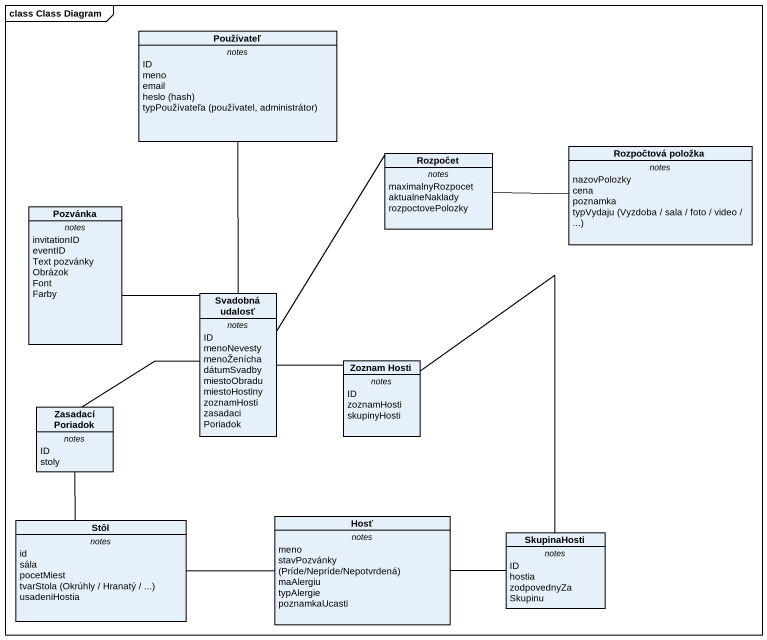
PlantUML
@startuml
mainframe class Class Diagram
hide circle
hide empty members
class Používateľ {
  -- notes --
  ID
  meno
  email
  {field} heslo (hash)
  {field} typPoužívateľa (používatel, administrátor)
}
class Rozpočet {
  -- notes --
  maximalnyRozpocet
  aktualneNaklady
  rozpoctovePolozky
}
class "Rozpočtová položka" as Rozpočtová_položka {
  -- notes --
  nazovPolozky
  cena
  poznamka
  {field} typVydaju (Vyzdoba / sala / foto / video / ...)
}
class Pozvánka {
  -- notes --
  invitationID
  eventID
  Text pozvánky
  Obrázok
  Font
  Farby
}
class "Svadobná udalosť" as Svadobná_udalosť {
  -- notes --
  ID
  menoNevesty
  menoŽenícha
  dátumSvadby
  miestoObradu
  miestoHostiny
  zoznamHosti
  zasadaciPoriadok
}
class "Zoznam Hosti" as Zoznam_Hosti {
  -- notes --
  ID
  zoznamHosti
  skupinyHosti
}
class "Zasadací Poriadok" as Zasadací_Poriadok {
  -- notes --
  ID
  stoly
}
class Stôl {
  -- notes --
  id
  sála
  pocetMiest
  {field} tvarStola (Okrúhly / Hranatý / ...)
  usadeniHostia
}
class Hosť {
  -- notes --
  meno
  {field} stavPozvánky (Príde/Nepríde/Nepotvrdená)
  maAlergiu
  typAlergie
  poznamkaUcasti
}
class SkupinaHosti {
  -- notes --
  ID
  hostia
  zodpovednyZaSkupinu
}
Používateľ -- Svadobná_udalosť
Rozpočet -right- Rozpočtová_položka
Rozpočet -- Svadobná_udalosť
Svadobná_udalosť -left- Pozvánka
Svadobná_udalosť -right- Zoznam_Hosti
Svadobná_udalosť -left- Zasadací_Poriadok
Zoznam_Hosti -- SkupinaHosti
Zasadací_Poriadok -- Stôl
Stôl -right- Hosť
SkupinaHosti -left- Hosť
@enduml
